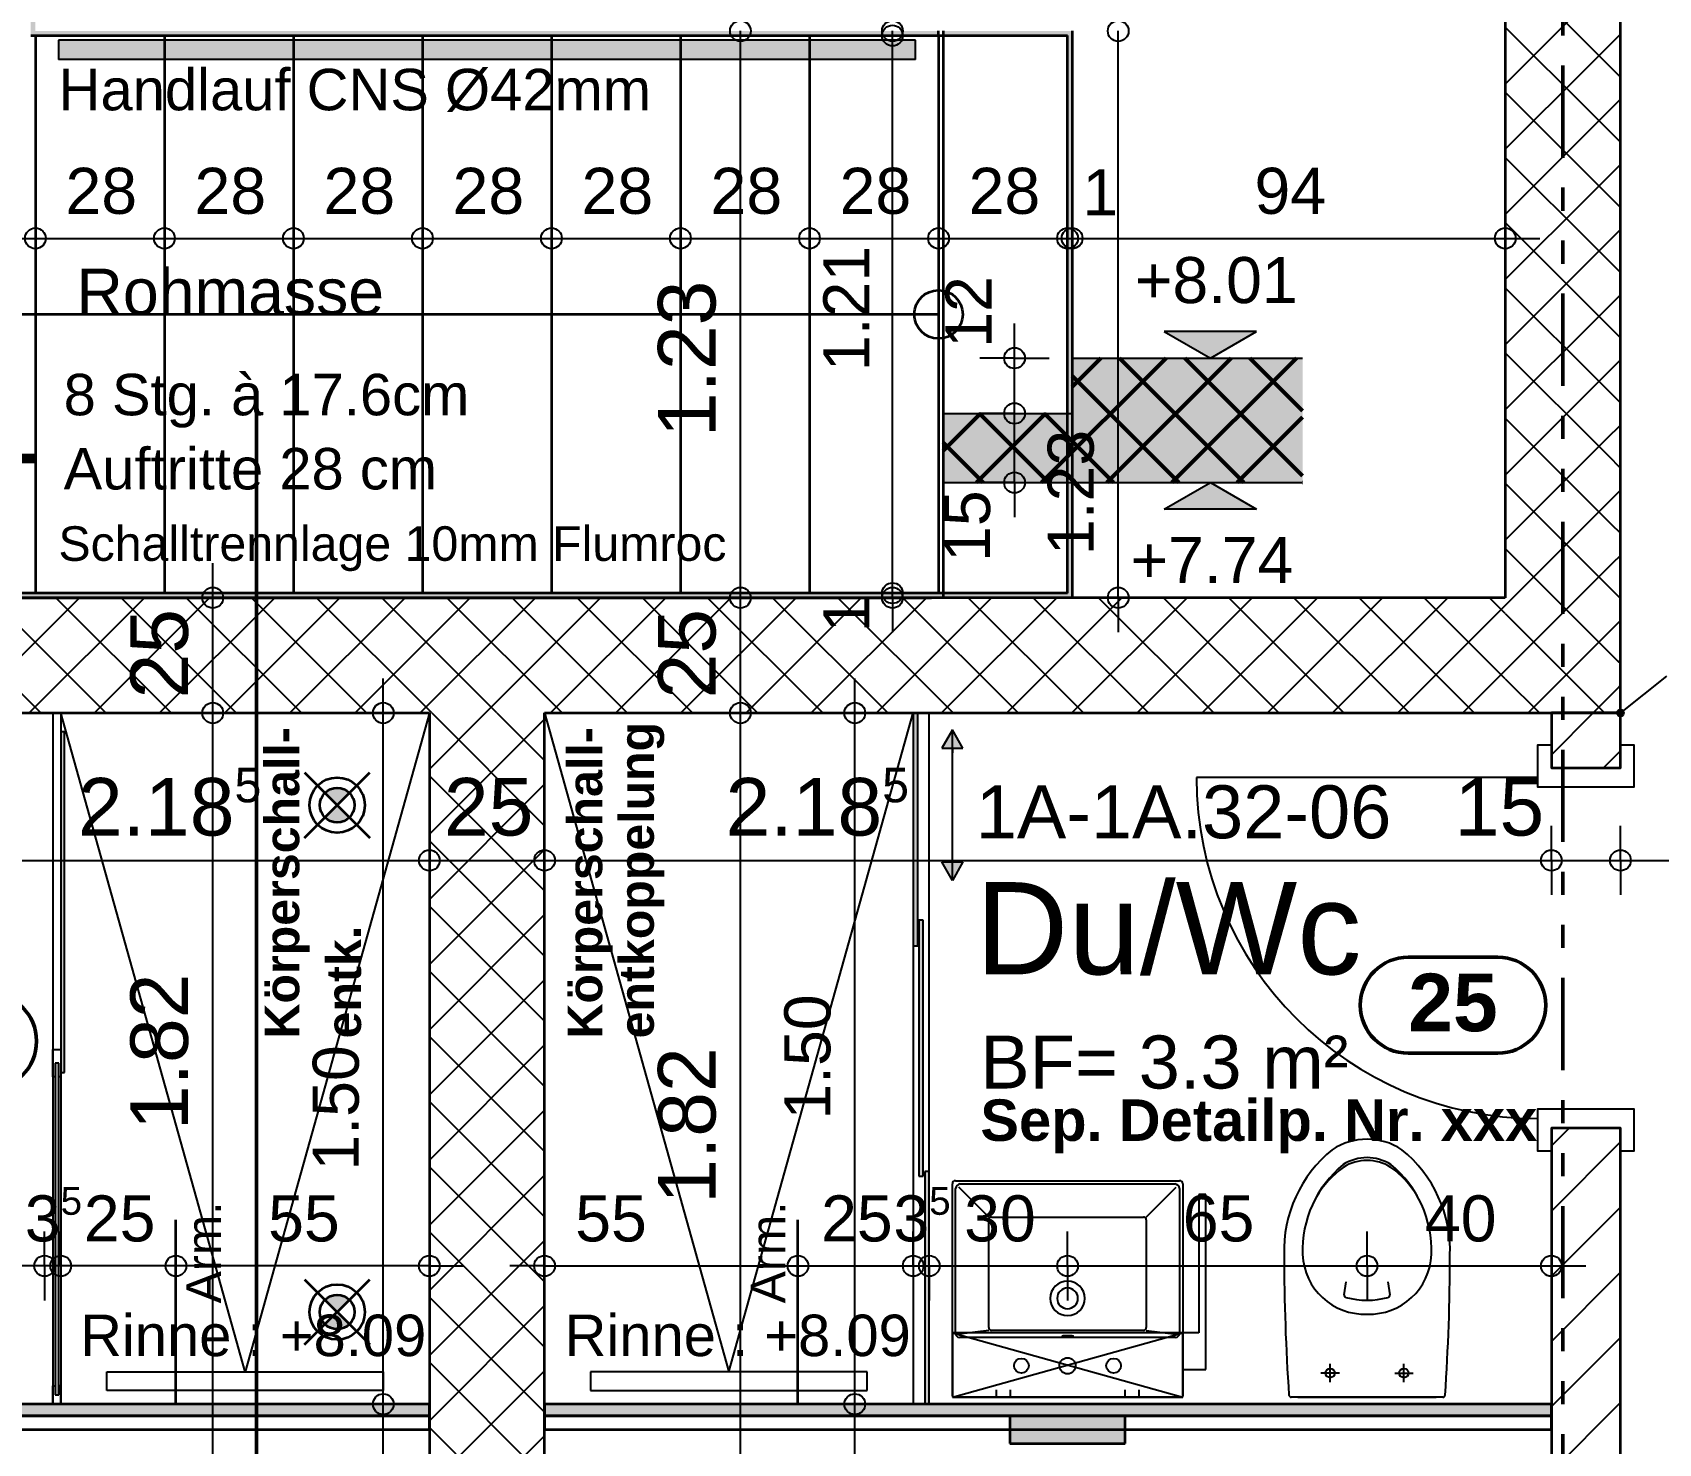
# Model space of a CAD drawing. Header units: centimetres. Extents: x 0.3 to 84.3, y 0.3 to 59.7.
# Drawn here: x 45.86 to 52.92, y 28.48 to 34.6 of the extents above; entities that cross this region are included whole.
import ezdxf

# ---------------------------------------------------------------- set-up
doc = ezdxf.new("R2010")
doc.units = ezdxf.units.CM
for name, pattern in [('AUSGEZOGEN', [0]), ('LINIE_23', [0.79, 0.4, -0.13, 0, -0.13, 0, -0.13]), ('PHANTOM', [63.5, 31.75, -6.35, 6.35, -6.35, 6.35, -6.35]), ('RAND', [44.45, 12.7, -6.35, 12.7, -6.35, 0, -6.35]), ('STRICHPUNKT', [25.4, 12.7, -6.35, 0, -6.35]), ('VERDECKT', [9.525, 6.35, -3.175])]:
    doc.linetypes.add(name, pattern=pattern)
for name, color, linetype, lineweight in [('Bad', 7, 'AUSGEZOGEN', 25), ('Bauachsen grob', 7, 'RAND', 25), ('Bodenplatte', 7, 'AUSGEZOGEN', 35), ('Daemmung', 7, 'AUSGEZOGEN', 35), ('Detailmasse', 7, 'AUSGEZOGEN', 25), ('Entwaesserungsb._ Retentionb', 251, 'AUSGEZOGEN', 50), ('Lauflinie', 7, 'AUSGEZOGEN', 25), ('Leichtbauwaende', 7, 'AUSGEZOGEN', 35), ('Metallbauarbeiten', 7, 'AUSGEZOGEN', 35), ('Raumbezeichnung', 7, 'AUSGEZOGEN', 35), ('Schnittbegrenzung', 7, 'AUSGEZOGEN', 25), ('Stufen', 7, 'AUSGEZOGEN', 50), ('Text Werkplan Ausfuehrung', 7, 'AUSGEZOGEN', 50), ('Tuerzarge', 7, 'AUSGEZOGEN', 25), ('Vermassung Decke', 180, 'VERDECKT', 50), ('Wand Beton bewehrt', 7, 'AUSGEZOGEN', 35), ('Wand Mauerwerk tragend', 7, 'AUSGEZOGEN', 35), ('Werkplan- Ausfuehrungsmasse', 7, 'AUSGEZOGEN', 25)]:
    doc.layers.add(name, color=color, linetype=linetype, lineweight=lineweight)
for name, color, linetype, lineweight, true_color in [('Elektro Apparate', 7, 'AUSGEZOGEN', 35, 0x656565), ('Fachplaner Sanitaer', 7, 'AUSGEZOGEN', 35, 0x656565), ('Sanitaer Apparate', 7, 'AUSGEZOGEN', 35, 0x656565), ('Sanitaer Text', 7, 'AUSGEZOGEN', 35, 0x656565), ('Sanitaer Vermassung', 7, 'AUSGEZOGEN', 35, 0x656565)]:
    doc.layers.add(name, color=color, linetype=linetype, lineweight=lineweight, true_color=true_color)
doc.styles.add('ARIAL', font='ARIAL.TTF')

msp = doc.modelspace()

# ---------------------------------------------------------------- hatches: boundary and pattern name
at = {"layer": 'Bad', "linetype": 'AUSGEZOGEN', "lineweight": 25, "true_color": 0xa8ffff}
for points in [[(49.686, 31.6497), (49.686, 30.6397), (49.706, 30.6397), (49.706, 31.6497)], [(49.71, 30.7497), (49.71, 29.6397), (49.73, 29.6397), (49.73, 30.7497)], [(49.736, 29.6597), (49.736, 28.6497), (49.756, 28.6497), (49.756, 29.6597)]]:
    msp.add_hatch(color=131, dxfattribs=at).paths.add_polyline_path(points)
at = {"layer": 'Bad', "linetype": 'AUSGEZOGEN', "lineweight": 25}
msp.add_hatch(color=7, dxfattribs=at).paths.add_polyline_path([(49.902, 31.4964), (49.856, 31.5764), (49.81, 31.4964)])
msp.add_hatch(color=7, dxfattribs=at).paths.add_polyline_path([(49.902, 31.0031), (49.856, 30.9231), (49.81, 31.0031)], flags=16)
at = {"layer": 'Bodenplatte', "linetype": 'AUSGEZOGEN', "lineweight": 25}
msp.add_hatch(color=7, dxfattribs=at).paths.add_polyline_path([(51.176, 33.3057), (50.776, 33.3057), (50.976, 33.1897)])
at = {"layer": 'Bodenplatte', "linetype": 'AUSGEZOGEN', "lineweight": 50, "true_color": 0xe0ffe0}
msp.add_hatch(color=254, dxfattribs=at).paths.add_polyline_path([(51.376, 33.1897), (50.376, 33.1897), (50.376, 32.9497), (49.816, 32.9497), (49.816, 32.6497), (51.376, 32.6497)])
at = {"layer": 'Bodenplatte', "linetype": 'AUSGEZOGEN', "lineweight": 25}
msp.add_hatch(color=7, dxfattribs=at).paths.add_polyline_path([(51.176, 32.5337), (50.776, 32.5337), (50.976, 32.6497)], flags=16)
at = {"layer": 'Daemmung', "linetype": 'VERDECKT', "lineweight": 35}
h = msp.add_hatch(color=254, dxfattribs=at)
h.paths.add_polyline_path([(45.856, 39.0897), (45.856, 34.5897), (49.796, 34.5897), (49.796, 34.6097), (45.876, 34.6097), (45.876, 39.1097), (43.416, 39.1097), (43.416, 38.5297), (43.436, 38.5297), (43.436, 39.0897)])
h.paths.add_polyline_path([(49.816, 34.5897), (50.356, 34.5897), (50.356, 32.1697), (49.796, 32.1697), (49.796, 32.1497), (50.376, 32.1497), (50.376, 34.6097), (49.816, 34.6097)])
at = {"layer": 'Daemmung', "linetype": 'AUSGEZOGEN', "lineweight": 35}
msp.add_hatch(color=254, dxfattribs=at).paths.add_polyline_path([(43.416, 38.5297), (43.416, 32.1497), (49.796, 32.1497), (49.796, 32.1697), (43.436, 32.1697), (43.436, 38.5297)])
at = {"layer": 'Elektro Apparate', "linetype": 'AUSGEZOGEN', "lineweight": 35}
h = msp.add_hatch(color=40, dxfattribs=at)
h.paths.add_polyline_path([(47.239, 31.1967), (47.186, 31.2497), (47.133, 31.1967), (47.1392, 31.1911), (47.1693, 31.1766), (47.2027, 31.1766), (47.2328, 31.1911)])
h.paths.add_polyline_path([(47.133, 31.3028), (47.186, 31.2497), (47.239, 31.3028), (47.2328, 31.3084), (47.2027, 31.3229), (47.1693, 31.3229), (47.1392, 31.3084)])
h = msp.add_hatch(color=40, dxfattribs=at)
h.paths.add_polyline_path([(47.239, 28.9967), (47.186, 29.0497), (47.133, 28.9967), (47.1392, 28.9911), (47.1693, 28.9766), (47.2027, 28.9766), (47.2328, 28.9911)])
h.paths.add_polyline_path([(47.133, 29.1028), (47.186, 29.0497), (47.239, 29.1028), (47.2328, 29.1084), (47.2027, 29.1229), (47.1693, 29.1229), (47.1392, 29.1084)])
at = {"layer": 'Fachplaner Sanitaer', "linetype": 'AUSGEZOGEN', "lineweight": 35, "true_color": 0xedf5de}
msp.add_hatch(color=7, dxfattribs=at).paths.add_polyline_path([(50.106, 28.5997), (50.106, 28.4797), (50.606, 28.4797), (50.606, 28.5997)])
at = {"layer": 'Leichtbauwaende', "linetype": 'AUSGEZOGEN', "lineweight": 25, "true_color": 0xababab}
for points in [[(43.216, 28.5997), (47.586, 28.5997), (47.586, 28.6497), (43.216, 28.6497)], [(48.086, 28.5997), (52.456, 28.5997), (52.456, 28.6497), (48.086, 28.6497)]]:
    msp.add_hatch(color=253, dxfattribs=at).paths.add_polyline_path(points)
at = {"layer": 'Metallbauarbeiten', "linetype": 'AUSGEZOGEN', "lineweight": 25, "true_color": 0xf1f1f1}
msp.add_hatch(color=7, dxfattribs=at).paths.add_polyline_path([(45.976, 34.5697), (45.976, 34.4857), (49.696, 34.4857), (49.696, 34.5697)])
at = {"layer": 'Sanitaer Apparate', "linetype": 'AUSGEZOGEN', "lineweight": 25, "true_color": 0xa8ffff}
for points in [[(46.002, 30.0897), (46.002, 31.5677), (45.986, 31.5677), (45.986, 30.0897)], [(45.978, 28.6897), (45.978, 30.1297), (45.962, 30.1297), (45.962, 28.6897)]]:
    msp.add_hatch(color=131, dxfattribs=at).paths.add_polyline_path(points)
at = {"layer": 'Text Werkplan Ausfuehrung', "linetype": 'AUSGEZOGEN', "lineweight": 25}
for points in [[(52.7582, 31.635), (52.7421, 31.6551), (52.7412, 31.6475)], [(52.7582, 31.635), (52.7412, 31.6475), (52.7506, 31.6358)], [(52.7506, 31.6358), (52.7412, 31.6475), (52.7443, 31.6404)], [(52.7654, 31.638), (52.7466, 31.6614), (52.7421, 31.6551)], [(52.7654, 31.638), (52.7421, 31.6551), (52.7582, 31.635)], [(52.7699, 31.6443), (52.7538, 31.6645), (52.7466, 31.6614)], [(52.7699, 31.6443), (52.7466, 31.6614), (52.7654, 31.638)], [(52.7708, 31.6519), (52.7614, 31.6637), (52.7538, 31.6645)], [(52.7708, 31.6519), (52.7538, 31.6645), (52.7699, 31.6443)], [(52.7614, 31.6637), (52.7708, 31.6519), (52.7677, 31.6591)]]:
    msp.add_hatch(color=7, dxfattribs=at).paths.add_polyline_path(points)

# ---------------------------------------------------------------- linework, layer by layer
at = {"layer": 'Bad', "color": 7, "linetype": 'AUSGEZOGEN', "lineweight": 25}
for p, q in [((46.786, 28.7897), (45.986, 31.6497)), ((45.986, 31.6497), (45.986, 28.6497)), ((47.586, 31.6497), (46.786, 28.7897)), ((48.086, 31.6497), (48.886, 28.7897)), ((48.886, 28.7897), (49.686, 31.6497)), ((49.686, 31.6497), (49.686, 28.6497)), ((49.686, 31.6497), (49.686, 30.6397)), ((49.706, 31.6497), (49.686, 31.6497)), ((49.706, 30.6397), (49.706, 31.6497)), ((49.756, 28.6497), (49.756, 31.6497)), ((49.856, 31.5764), (49.81, 31.4964)), ((49.856, 30.9231), (49.856, 31.5764)), ((49.856, 31.5764), (49.856, 31.5764)), ((49.856, 31.5764), (49.856, 31.5764)), ((49.856, 31.5764), (49.856, 31.5764)), ((49.902, 31.4964), (49.856, 31.5764)), ((49.81, 31.4964), (49.902, 31.4964)), ((49.856, 31.4964), (49.856, 31.4764)), ((49.856, 30.9231), (49.81, 31.0031)), ((49.81, 31.0031), (49.902, 31.0031)), ((49.856, 31.0031), (49.856, 31.0231)), ((49.902, 31.0031), (49.856, 30.9231)), ((49.856, 30.9231), (49.856, 30.9231)), ((49.856, 30.9231), (49.856, 30.9231)), ((49.856, 30.9231), (49.856, 30.9231)), ((49.71, 30.7497), (49.71, 29.6397)), ((49.73, 30.7497), (49.71, 30.7497)), ((49.73, 29.6397), (49.73, 30.7497)), ((49.686, 30.6397), (49.706, 30.6397)), ((49.736, 29.6597), (49.736, 28.6497)), ((49.756, 29.6597), (49.736, 29.6597)), ((49.756, 28.6497), (49.756, 29.6597)), ((49.71, 29.6397), (49.73, 29.6397)), ((51.5573, 29.1244), (51.566, 29.1803)), ((51.746, 29.1803), (51.7547, 29.1244)), ((51.496, 28.7446), (51.496, 28.8246)), ((51.816, 28.7446), (51.816, 28.8246)), ((46.186, 28.7097), (46.186, 28.7897)), ((46.186, 28.7897), (47.386, 28.7897)), ((47.386, 28.7897), (47.386, 28.7097)), ((48.286, 28.7897), (48.286, 28.7097)), ((49.486, 28.7897), (48.286, 28.7897)), ((49.486, 28.7097), (49.486, 28.7897)), ((51.536, 28.7846), (51.456, 28.7846)), ((51.776, 28.7846), (51.856, 28.7846)), ((47.386, 28.7097), (46.186, 28.7097)), ((48.286, 28.7097), (49.486, 28.7097)), ((51.985, 28.6797), (51.327, 28.6797)), ((51.356, 28.6797), (51.956, 28.6797)), ((49.736, 28.6497), (49.756, 28.6497))]:
    msp.add_line(p, q, dxfattribs=at)
for centre in [(51.496, 28.7846), (51.816, 28.7846)]:
    msp.add_circle(centre, 0.02, dxfattribs=at)
for centre, radius, start, end in [((51.656, 29.5271), 0.2726, 56.40649, 123.59351), ((51.8593, 29.3157), 0.5637, 128.92665, 181.96991), ((51.656, 29.5271), 0.1926, 57.46699, 122.53301), ((51.4527, 29.3157), 0.5637, 358.03009, 51.07335), ((51.8594, 29.3161), 0.4834, 129.42074, 181.98544), ((51.8103, 29.3263), 0.4358, 126.28566, 149.18619), ((51.656, 29.5151), 0.1926, 57.467, 122.533), ((51.4526, 29.3161), 0.4834, 358.01456, 50.57926), ((51.503, 29.3269), 0.4345, 31.5135, 53.80905), ((60.3821, 29.3063), 9.0861, 180.06271, 183.89586), ((51.6464, 29.3106), 0.2703, 182.38242, 272.03839), ((51.6656, 29.3106), 0.2703, 267.96161, 357.61758), ((42.9299, 29.3063), 9.0861, 356.10414, 359.9373), ((51.5672, 29.1229), 0.01, 171.17935, 254.02798), ((51.656, 29.4331), 0.3327, 254.02796, 285.97204), ((51.7448, 29.1229), 0.01, 285.97202, 8.82065), ((51.327, 28.6897), 0.01, 184.60818, 270), ((51.985, 28.6897), 0.01, 270, 355.39182)]:
    msp.add_arc(centre, radius, start, end, dxfattribs=at)
at = {"layer": 'Bauachsen grob', "color": 32, "linetype": 'LINIE_23', "lineweight": 50, "true_color": 0xc36e14}
msp.add_line((52.506, 1.3897), (52.506, 58.1), dxfattribs=at)
at = {"layer": 'Bodenplatte', "color": 92, "linetype": 'VERDECKT', "lineweight": 35, "true_color": 0x00c600}
for p, q in [((49.816, 34.6097), (49.816, 32.1497)), ((50.376, 34.6097), (50.376, 32.1497))]:
    msp.add_line(p, q, dxfattribs=at)
at = {"layer": 'Bodenplatte', "color": 7, "linetype": 'AUSGEZOGEN', "lineweight": 25}
for p, q in [((51.176, 33.3057), (50.776, 33.3057)), ((50.776, 33.3057), (50.976, 33.1897)), ((50.976, 33.1897), (51.176, 33.3057)), ((50.376, 32.9497), (50.376, 33.1897)), ((50.376, 33.1897), (51.376, 33.1897)), ((50.976, 33.1897), (50.976, 33.1897)), ((50.976, 33.1897), (50.976, 33.1897)), ((50.976, 33.1897), (50.976, 33.1897)), ((50.976, 33.1897), (50.976, 33.1897)), ((50.976, 33.1897), (50.976, 33.1897)), ((49.816, 32.9497), (50.376, 32.9497)), ((49.816, 32.6497), (49.816, 32.9497)), ((49.816, 32.6497), (51.376, 32.6497)), ((50.776, 32.5337), (50.976, 32.6497)), ((50.976, 32.6497), (51.176, 32.5337)), ((50.976, 32.6497), (50.976, 32.6497)), ((50.976, 32.6497), (50.976, 32.6497)), ((50.976, 32.6497), (50.976, 32.6497)), ((50.976, 32.6497), (50.976, 32.6497)), ((50.976, 32.6497), (50.976, 32.6497)), ((51.176, 32.5337), (50.776, 32.5337))]:
    msp.add_line(p, q, dxfattribs=at)
at = {"layer": 'Bodenplatte', "color": 7, "linetype": 'AUSGEZOGEN', "lineweight": 50}
for p, q in [((50.2437, 32.6497), (50.7837, 33.1897)), ((50.376, 33.0649), (50.5009, 33.1897)), ((50.5265, 32.6497), (51.0665, 33.1897)), ((51.1217, 32.6497), (50.5817, 33.1897)), ((50.8094, 32.6497), (51.3494, 33.1897)), ((51.376, 32.6783), (50.8646, 33.1897)), ((51.376, 32.9611), (51.1474, 33.1897)), ((50.8389, 32.6497), (50.376, 33.1126)), ((49.816, 32.7877), (49.978, 32.9497)), ((49.9609, 32.6497), (50.2609, 32.9497)), ((50.2732, 32.6497), (49.9732, 32.9497)), ((50.556, 32.6497), (50.256, 32.9497)), ((51.0922, 32.6497), (51.376, 32.9335)), ((49.9904, 32.6497), (49.816, 32.8241)), ((51.3751, 32.6497), (51.376, 32.6507))]:
    msp.add_line(p, q, dxfattribs=at)
at = {"layer": 'Daemmung', "color": 240, "linetype": 'VERDECKT', "lineweight": 35}
for p, q in [((45.856, 34.5897), (50.356, 34.5897)), ((49.796, 34.5897), (49.796, 34.6097)), ((50.356, 32.1697), (50.356, 34.5897)), ((43.416, 32.1497), (49.796, 32.1497)), ((50.356, 32.1697), (43.436, 32.1697))]:
    msp.add_line(p, q, dxfattribs=at)
at = {"layer": 'Detailmasse', "color": 240, "linetype": 'AUSGEZOGEN', "lineweight": 25}
for p, q in [((49.596, 34.5897), (49.446, 34.5897)), ((49.596, 34.5897), (49.596, 34.6097)), ((49.596, 34.5897), (49.746, 34.5897)), ((49.596, 32.1697), (49.596, 34.5897)), ((45.876, 33.7097), (45.876, 33.8597)), ((46.436, 33.7097), (46.436, 33.8597)), ((46.996, 33.7097), (46.996, 33.8597)), ((47.556, 33.7097), (47.556, 33.8597)), ((48.116, 33.7097), (48.116, 33.8597)), ((48.676, 33.7097), (48.676, 33.8597)), ((49.236, 33.7097), (49.236, 33.8597)), ((49.796, 33.7097), (49.796, 33.8597)), ((50.356, 33.7097), (50.356, 33.8597)), ((50.376, 33.7097), (50.376, 33.8597)), ((52.256, 33.7097), (52.256, 33.8597)), ((45.876, 33.7097), (45.876, 33.5597)), ((45.876, 33.7097), (46.436, 33.7097)), ((46.436, 33.7097), (46.436, 33.5597)), ((46.436, 33.7097), (46.996, 33.7097)), ((46.996, 33.7097), (46.996, 33.5597)), ((46.996, 33.7097), (47.556, 33.7097)), ((47.556, 33.7097), (47.556, 33.5597)), ((47.556, 33.7097), (48.116, 33.7097)), ((48.116, 33.7097), (48.116, 33.5597)), ((48.116, 33.7097), (48.676, 33.7097)), ((48.676, 33.7097), (48.676, 33.5597)), ((48.676, 33.7097), (49.236, 33.7097)), ((49.236, 33.7097), (49.236, 33.5597)), ((49.236, 33.7097), (49.796, 33.7097)), ((49.796, 33.7097), (49.796, 33.5597)), ((49.796, 33.7097), (50.356, 33.7097)), ((50.356, 33.7097), (50.356, 33.5597)), ((50.356, 33.7097), (50.376, 33.7097)), ((50.376, 33.7097), (50.376, 33.5597)), ((50.376, 33.7097), (52.256, 33.7097)), ((52.256, 33.7097), (52.256, 33.5597)), ((52.256, 33.7097), (52.406, 33.7097)), ((49.596, 32.1697), (49.446, 32.1697)), ((49.596, 32.1497), (49.446, 32.1497)), ((49.596, 32.1697), (49.746, 32.1697)), ((49.596, 32.1497), (49.596, 32.1697)), ((49.596, 32.1497), (49.746, 32.1497)), ((49.596, 32.1497), (49.596, 31.9997))]:
    msp.add_line(p, q, dxfattribs=at)
msp.add_lwpolyline([(43.436, 33.7097), (43.74, 33.7097), (43.74, 33.7097), (45.876, 33.7097)], dxfattribs=at)
for centre in [(49.596, 34.6097), (49.596, 34.5897), (45.876, 33.7097), (46.436, 33.7097), (46.996, 33.7097), (47.556, 33.7097), (48.116, 33.7097), (48.676, 33.7097), (49.236, 33.7097), (49.796, 33.7097), (50.356, 33.7097), (50.376, 33.7097), (52.256, 33.7097), (49.596, 32.1697), (49.596, 32.1497)]:
    msp.add_circle(centre, 0.045, dxfattribs=at)
at = {"layer": 'Elektro Apparate', "color": 40, "linetype": 'AUSGEZOGEN', "lineweight": 35}
for p, q in [((47.0446, 31.3912), (47.3274, 31.1083)), ((47.0446, 31.1083), (47.3274, 31.3912)), ((47.0446, 29.1912), (47.3274, 28.9083)), ((47.0446, 28.9083), (47.3274, 29.1912))]:
    msp.add_line(p, q, dxfattribs=at)
for centre, radius in [((47.186, 31.2497), 0.12), ((47.186, 31.2497), 0.075), ((47.186, 29.0497), 0.12), ((47.186, 29.0497), 0.075)]:
    msp.add_circle(centre, radius, dxfattribs=at)
at = {"layer": 'Entwaesserungsb._ Retentionb', "color": 7, "linetype": 'AUSGEZOGEN', "lineweight": 25}
msp.add_line((45.986, 30.0497), (45.986, 28.7497), dxfattribs=at)
at = {"layer": 'Fachplaner Sanitaer', "color": 55, "linetype": 'VERDECKT', "lineweight": 35, "true_color": 0x91b44b}
for p, q in [((50.106, 28.5997), (50.106, 28.4797)), ((50.606, 28.5997), (50.106, 28.5997)), ((50.606, 28.4797), (50.606, 28.5997)), ((50.106, 28.4797), (50.606, 28.4797))]:
    msp.add_line(p, q, dxfattribs=at)
at = {"layer": 'Lauflinie', "color": 7, "linetype": 'AUSGEZOGEN', "lineweight": 35}
for p, q in [((49.796, 33.4847), (49.796, 33.4847)), ((49.796, 33.3797), (44.646, 33.3797)), ((49.691, 33.3797), (49.691, 33.3797)), ((49.901, 33.3797), (49.901, 33.3797)), ((49.796, 33.2747), (49.796, 33.2747))]:
    msp.add_line(p, q, dxfattribs=at)
msp.add_circle((49.796, 33.3797), 0.105, dxfattribs=at)
at = {"layer": 'Leichtbauwaende', "color": 7, "linetype": 'AUSGEZOGEN', "lineweight": 35}
for p, q in [((47.586, 28.6497), (43.216, 28.6497)), ((43.216, 28.5997), (47.586, 28.5997)), ((47.586, 28.5997), (43.216, 28.5997)), ((47.586, 28.5997), (47.586, 28.6497)), ((47.586, 28.5397), (47.586, 28.5997)), ((52.456, 28.6497), (48.086, 28.6497)), ((48.086, 28.6497), (48.086, 28.5997)), ((48.086, 28.5997), (52.456, 28.5997)), ((52.456, 28.5997), (48.086, 28.5997)), ((48.086, 28.5997), (48.086, 28.5397)), ((52.456, 28.5997), (52.456, 28.6497)), ((52.456, 28.5397), (52.456, 28.5997)), ((43.216, 28.5397), (47.586, 28.5397)), ((48.086, 28.5397), (52.456, 28.5397))]:
    msp.add_line(p, q, dxfattribs=at)
at = {"layer": 'Metallbauarbeiten', "color": 7, "linetype": 'AUSGEZOGEN', "lineweight": 25}
for p, q in [((49.696, 34.5697), (45.976, 34.5697)), ((45.976, 34.5697), (45.976, 34.4857)), ((49.696, 34.4857), (49.696, 34.5697)), ((49.696, 34.4857), (45.976, 34.4857))]:
    msp.add_line(p, q, dxfattribs=at)
at = {"layer": 'Sanitaer Apparate', "color": 7, "linetype": 'AUSGEZOGEN', "lineweight": 25}
for p, q in [((45.952, 31.6497), (45.952, 28.6497)), ((46.002, 31.5677), (45.986, 31.5677)), ((45.986, 31.5677), (45.986, 30.0897)), ((46.002, 30.0897), (46.002, 31.5677)), ((45.986, 31.481), (45.986, 28.7579)), ((45.952, 30.0697), (45.952, 30.1897)), ((45.952, 30.1897), (45.986, 30.1897)), ((45.986, 30.1897), (45.986, 30.0697)), ((45.962, 30.0697), (45.952, 30.0697)), ((45.978, 30.1297), (45.962, 30.1297)), ((45.962, 30.1297), (45.962, 28.6897)), ((45.978, 28.6897), (45.978, 30.1297)), ((45.986, 30.0697), (45.978, 30.0697)), ((45.986, 30.0897), (46.002, 30.0897)), ((49.856, 28.6857), (49.856, 29.6057)), ((49.87, 29.6197), (50.842, 29.6197)), ((49.8704, 28.9557), (49.8704, 29.5853)), ((50.014, 29.4618), (49.8838, 29.592)), ((49.8904, 29.6053), (50.8216, 29.6053)), ((50.698, 29.4618), (50.8282, 29.592)), ((50.8416, 29.5853), (50.8416, 28.9557)), ((50.856, 29.6057), (50.856, 28.6857)), ((50.956, 29.5597), (50.926, 29.5597)), ((50.926, 29.5597), (50.926, 28.9597)), ((50.956, 28.7997), (50.956, 29.5597)), ((50.014, 28.9819), (50.014, 29.4498)), ((50.026, 29.4618), (50.686, 29.4618)), ((50.698, 29.4498), (50.698, 28.9819)), ((50.014, 28.9699), (49.8838, 28.9531)), ((50.686, 28.9699), (50.026, 28.9699)), ((50.698, 28.9699), (50.8282, 28.9531)), ((50.856, 28.7997), (50.856, 28.9597)), ((50.926, 28.9597), (50.856, 28.9597)), ((50.856, 28.7997), (50.956, 28.7997)), ((45.952, 28.6497), (45.952, 28.7297)), ((45.952, 28.7297), (45.962, 28.7297)), ((45.986, 28.7297), (45.978, 28.7297)), ((45.986, 28.6497), (45.986, 28.7297)), ((45.962, 28.6897), (45.978, 28.6897)), ((50.85, 28.6797), (49.862, 28.6797)), ((50.046, 28.7115), (50.046, 28.6815)), ((50.1072, 28.7115), (50.1072, 28.6815)), ((50.6047, 28.7115), (50.6047, 28.6815)), ((50.666, 28.7115), (50.666, 28.6815)), ((45.952, 28.6497), (45.986, 28.6497))]:
    msp.add_line(p, q, dxfattribs=at)
at = {"layer": 'Sanitaer Apparate', "color": 240, "linetype": 'VERDECKT', "lineweight": 35}
for p, q in [((46.486, 28.6497), (46.486, 29.4497)), ((46.486, 28.6497), (46.486, 29.4497)), ((49.186, 28.6497), (49.186, 29.4497)), ((49.186, 28.6497), (49.186, 29.4497))]:
    msp.add_line(p, q, dxfattribs=at)
at = {"layer": 'Sanitaer Apparate', "color": 7, "linetype": 'PHANTOM', "lineweight": 25}
for p, q in [((50.856, 28.9597), (49.856, 28.9597)), ((49.856, 28.9597), (49.856, 28.6797)), ((49.856, 28.6797), (50.856, 28.9597)), ((49.856, 28.9597), (50.856, 28.6797)), ((50.856, 28.6797), (50.856, 28.9597)), ((49.856, 28.6797), (50.856, 28.6797))]:
    msp.add_line(p, q, dxfattribs=at)
at = {"layer": 'Sanitaer Apparate', "color": 7, "linetype": 'AUSGEZOGEN', "lineweight": 25}
msp.add_lwpolyline([(50.8256, 28.9397), (50.356, 28.9397), (49.8864, 28.9397)], dxfattribs=at)
for centre, radius in [((50.156, 28.8163), 0.032), ((50.356, 28.8163), 0.035), ((50.556, 28.8163), 0.032)]:
    msp.add_circle(centre, radius, dxfattribs=at)
for centre, radius, start, end in [((49.87, 29.6057), 0.014, 90, 180), ((49.8904, 29.5853), 0.02, 90, 180), ((50.8216, 29.5853), 0.02, 0, 90), ((50.842, 29.6057), 0.014, 0, 90), ((50.026, 29.4498), 0.012, 90, 180), ((50.686, 29.4498), 0.012, 0, 90), ((50.356, 29.1089), 0.075, 90, 270), ((50.356, 29.1089), 0.045, 90, 270), ((50.356, 29.1089), 0.075, 270, 90), ((50.356, 29.1089), 0.045, 270, 90), ((49.8864, 28.9557), 0.016, 180, 270), ((50.026, 28.9819), 0.012, 180, 270), ((50.686, 28.9819), 0.012, 270, 0), ((50.8256, 28.9557), 0.016, 270, 0), ((49.862, 28.6857), 0.006, 180, 270), ((50.85, 28.6857), 0.006, 270, 0)]:
    msp.add_arc(centre, radius, start, end, dxfattribs=at)
msp.add_ellipse((50.356, 28.9459), major_axis=(-0.024, 0), ratio=0.087489, dxfattribs=at)
at = {"layer": 'Sanitaer Vermassung', "color": 240, "linetype": 'AUSGEZOGEN', "lineweight": 25}
for p, q in [((47.386, 31.6497), (47.386, 31.7997)), ((49.4327, 31.6497), (49.4327, 31.7997)), ((47.386, 31.6497), (47.236, 31.6497)), ((47.386, 31.6497), (47.536, 31.6497)), ((47.386, 31.6497), (47.386, 31.6497)), ((47.386, 28.6497), (47.386, 31.6497)), ((49.4327, 31.6497), (49.2827, 31.6497)), ((49.4327, 31.6497), (49.5827, 31.6497)), ((49.4327, 31.6497), (49.4327, 31.6497)), ((49.4327, 28.6497), (49.4327, 31.6497)), ((45.916, 29.2497), (45.916, 29.3997)), ((45.986, 29.2497), (45.986, 29.3997)), ((46.486, 29.2497), (46.486, 29.3997)), ((47.586, 29.2497), (47.586, 29.3997)), ((48.086, 29.2497), (48.086, 29.3997)), ((49.186, 29.2497), (49.186, 29.3997)), ((49.686, 29.2497), (49.686, 29.3997)), ((49.756, 29.2497), (49.756, 29.3997)), ((50.356, 29.2497), (50.356, 29.3997)), ((51.656, 29.2497), (51.656, 29.3997)), ((52.456, 29.2497), (52.456, 29.3997)), ((45.916, 29.2497), (45.316, 29.2497)), ((45.916, 29.2497), (45.916, 29.0997)), ((45.916, 29.2497), (45.916, 29.2497)), ((45.986, 29.2497), (45.916, 29.2497)), ((45.986, 29.2497), (45.986, 29.0997)), ((45.986, 29.2497), (45.986, 29.2497)), ((46.486, 29.2497), (45.986, 29.2497)), ((46.486, 29.2497), (46.486, 29.0997)), ((46.486, 29.2497), (46.486, 29.2497)), ((47.586, 29.2497), (47.586, 29.0997)), ((47.586, 29.2497), (47.586, 29.2497)), ((47.586, 29.2497), (47.736, 29.2497)), ((48.086, 29.2497), (47.936, 29.2497)), ((48.086, 29.2497), (48.086, 29.0997)), ((48.086, 29.2497), (48.086, 29.2497)), ((48.086, 29.2497), (49.186, 29.2497)), ((49.186, 29.2497), (49.186, 29.0997)), ((49.186, 29.2497), (49.186, 29.2497)), ((49.186, 29.2497), (49.686, 29.2497)), ((49.686, 29.2497), (49.686, 29.0997)), ((49.686, 29.2497), (49.686, 29.2497)), ((49.686, 29.2497), (49.756, 29.2497)), ((49.756, 29.2497), (49.756, 29.0997)), ((49.756, 29.2497), (49.756, 29.2497)), ((49.756, 29.2497), (50.356, 29.2497)), ((50.356, 29.2497), (50.356, 29.0997)), ((50.356, 29.2497), (50.356, 29.2497)), ((50.356, 29.2497), (51.656, 29.2497)), ((51.656, 29.2497), (51.656, 29.0997)), ((51.656, 29.2497), (51.656, 29.2497)), ((51.656, 29.2497), (52.456, 29.2497)), ((52.456, 29.2497), (52.456, 29.0997)), ((52.456, 29.2497), (52.456, 29.2497)), ((52.456, 29.2497), (52.606, 29.2497)), ((47.386, 28.6497), (47.236, 28.6497)), ((47.386, 28.6497), (47.536, 28.6497)), ((47.386, 28.6497), (47.386, 28.6497)), ((47.386, 28.0097), (47.386, 28.6497)), ((49.4327, 28.6497), (49.2827, 28.6497)), ((49.4327, 28.6497), (49.5827, 28.6497)), ((49.4327, 28.6497), (49.4327, 28.6497)), ((49.4327, 28.0097), (49.4327, 28.6497))]:
    msp.add_line(p, q, dxfattribs=at)
msp.add_lwpolyline([(47.586, 29.2497), (46.6427, 29.2497), (46.6427, 29.2497), (46.486, 29.2497)], dxfattribs=at)
for centre in [(47.386, 31.6497), (49.4327, 31.6497), (45.916, 29.2497), (45.986, 29.2497), (46.486, 29.2497), (47.586, 29.2497), (48.086, 29.2497), (49.186, 29.2497), (49.686, 29.2497), (49.756, 29.2497), (50.356, 29.2497), (51.656, 29.2497), (52.456, 29.2497), (47.386, 28.6497), (49.4327, 28.6497)]:
    msp.add_circle(centre, 0.045, dxfattribs=at)
at = {"layer": 'Schnittbegrenzung', "color": 14, "linetype": 'STRICHPUNKT', "lineweight": 50, "true_color": 0xb20000}
msp.add_line((46.836, 58.46), (46.836, 25.6097), dxfattribs=at)
at = {"layer": 'Stufen', "color": 7, "linetype": 'AUSGEZOGEN', "lineweight": 35}
for p, q in [((45.876, 34.5897), (45.876, 32.1697)), ((46.436, 34.5897), (46.436, 32.1697)), ((46.996, 34.5897), (46.996, 32.1697)), ((47.556, 34.5897), (47.556, 32.1697)), ((48.116, 34.5897), (48.116, 32.1697)), ((48.676, 34.5897), (48.676, 32.1697)), ((49.236, 34.5897), (49.236, 32.1697)), ((49.796, 34.5897), (49.796, 32.1697))]:
    msp.add_line(p, q, dxfattribs=at)
at = {"layer": 'Text Werkplan Ausfuehrung', "color": 7, "linetype": 'AUSGEZOGEN', "lineweight": 25}
for p, q in [((52.956, 31.8097), (52.756, 31.6497)), ((52.7443, 31.6404), (52.7443, 31.6404)), ((52.7466, 31.6614), (52.7466, 31.6614)), ((52.7654, 31.638), (52.7654, 31.638)), ((52.7677, 31.6591), (52.7677, 31.6591))]:
    msp.add_line(p, q, dxfattribs=at)
at = {"layer": 'Text Werkplan Ausfuehrung', "color": 240, "linetype": 'AUSGEZOGEN', "lineweight": 50}
for p, q in [((52.2235, 30.5897), (51.835, 30.5897)), ((52.2235, 30.1731), (51.835, 30.1731))]:
    msp.add_line(p, q, dxfattribs=at)
at = {"layer": 'Text Werkplan Ausfuehrung', "color": 7, "linetype": 'AUSGEZOGEN', "lineweight": 25}
msp.add_circle((52.756, 31.6497), 0.015, dxfattribs=at)
at = {"layer": 'Text Werkplan Ausfuehrung', "color": 240, "linetype": 'AUSGEZOGEN', "lineweight": 50}
for centre, start, end in [((51.835, 30.3814), 90, 270), ((52.2235, 30.3814), 270, 90), ((45.6728, 30.2251), 270, 90)]:
    msp.add_arc(centre, 0.2083, start, end, dxfattribs=at)
at = {"layer": 'Tuerzarge', "color": 7, "linetype": 'AUSGEZOGEN', "lineweight": 25}
msp.add_line((52.396, 31.3697), (50.916, 31.3697), dxfattribs=at)
for points in [[(52.606, 31.4097), (52.456, 31.4097), (52.456, 31.5097), (52.396, 31.5097), (52.396, 31.3297), (52.816, 31.3297), (52.816, 31.5097), (52.756, 31.5097), (52.756, 31.4097), (52.606, 31.4097)], [(52.606, 29.9297), (52.396, 29.9297), (52.396, 29.7497), (52.456, 29.7497), (52.456, 29.8497), (52.756, 29.8497), (52.756, 29.7497), (52.816, 29.7497), (52.816, 29.9297), (52.606, 29.9297)]]:
    msp.add_lwpolyline(points, dxfattribs=at)
msp.add_arc((52.396, 31.3697), 1.48, 180, 270, dxfattribs=at)
at = {"layer": 'Vermassung Decke', "color": 92, "linetype": 'AUSGEZOGEN', "lineweight": 25, "true_color": 0x00c600}
for p, q in [((50.576, 32.1497), (50.576, 34.6097)), ((50.126, 33.1897), (50.126, 33.3397)), ((50.126, 33.1897), (49.976, 33.1897)), ((50.126, 33.1897), (50.276, 33.1897)), ((50.126, 33.1897), (50.126, 33.1897)), ((50.126, 32.9497), (50.126, 33.1897)), ((50.126, 32.9497), (49.976, 32.9497)), ((50.126, 32.9497), (50.276, 32.9497)), ((50.126, 32.9497), (50.126, 32.9497)), ((50.126, 32.6497), (50.126, 32.9497)), ((50.126, 32.6497), (49.976, 32.6497)), ((50.126, 32.6497), (50.276, 32.6497)), ((50.126, 32.6497), (50.126, 32.6497)), ((50.126, 32.6497), (50.126, 32.4997)), ((50.576, 32.1497), (50.426, 32.1497)), ((50.576, 32.1497), (50.726, 32.1497)), ((50.576, 32.1497), (50.576, 32.1497)), ((50.576, 32.1497), (50.576, 31.9997))]:
    msp.add_line(p, q, dxfattribs=at)
for centre in [(50.576, 34.6097), (50.126, 33.1897), (50.126, 32.9497), (50.126, 32.6497), (50.576, 32.1497)]:
    msp.add_circle(centre, 0.045, dxfattribs=at)
at = {"layer": 'Wand Beton bewehrt', "color": 7, "linetype": 'AUSGEZOGEN', "lineweight": 35}
for p, q in [((52.256, 36.9297), (52.256, 32.1497)), ((52.756, 31.6497), (52.756, 36.9297)), ((52.256, 32.1497), (43.416, 32.1497)), ((43.216, 31.6497), (47.586, 31.6497)), ((47.586, 31.6497), (47.586, 28.6497)), ((48.086, 31.6497), (52.256, 31.6497)), ((48.086, 28.6497), (48.086, 31.6497)), ((52.256, 31.6497), (52.456, 31.6497)), ((52.456, 31.6497), (52.756, 31.6497)), ((47.586, 28.6497), (47.586, 28.5997)), ((47.586, 28.5997), (47.586, 28.5397)), ((48.086, 28.5997), (48.086, 28.6497)), ((48.086, 28.5397), (48.086, 28.5997)), ((47.586, 28.5397), (47.586, 28.0097)), ((48.086, 28.0097), (48.086, 28.5397))]:
    msp.add_line(p, q, dxfattribs=at)
at = {"layer": 'Wand Beton bewehrt', "color": 7, "linetype": 'AUSGEZOGEN', "lineweight": 25}
for p, q in [((45.8992, 31.6497), (45.3992, 32.1497)), ((45.5667, 31.6497), (46.0667, 32.1497)), ((46.182, 31.6497), (45.682, 32.1497)), ((45.8496, 31.6497), (46.3496, 32.1497)), ((46.4649, 31.6497), (45.9649, 32.1497)), ((46.1324, 31.6497), (46.6324, 32.1497)), ((46.7477, 31.6497), (46.2477, 32.1497)), ((46.4153, 31.6497), (46.9153, 32.1497)), ((47.0306, 31.6497), (46.5306, 32.1497)), ((46.6981, 31.6497), (47.1981, 32.1497)), ((47.3134, 31.6497), (46.8134, 32.1497)), ((46.981, 31.6497), (47.481, 32.1497)), ((47.5962, 31.6497), (47.0962, 32.1497)), ((47.2638, 31.6497), (47.7638, 32.1497)), ((47.8791, 31.6497), (47.3791, 32.1497)), ((47.5466, 31.6497), (48.0466, 32.1497)), ((48.1619, 31.6497), (47.6619, 32.1497)), ((47.8295, 31.6497), (48.3295, 32.1497)), ((48.4448, 31.6497), (47.9448, 32.1497)), ((48.1123, 31.6497), (48.6123, 32.1497)), ((48.7276, 31.6497), (48.2276, 32.1497)), ((48.3952, 31.6497), (48.8952, 32.1497)), ((49.0105, 31.6497), (48.5105, 32.1497)), ((48.678, 31.6497), (49.178, 32.1497)), ((49.2933, 31.6497), (48.7933, 32.1497)), ((48.9609, 31.6497), (49.4609, 32.1497)), ((49.5761, 31.6497), (49.0761, 32.1497)), ((49.2437, 31.6497), (49.7437, 32.1497)), ((49.859, 31.6497), (49.359, 32.1497)), ((49.5265, 31.6497), (50.0265, 32.1497)), ((50.1418, 31.6497), (49.6418, 32.1497)), ((49.8094, 31.6497), (50.3094, 32.1497)), ((50.4247, 31.6497), (49.9247, 32.1497)), ((50.0922, 31.6497), (50.5922, 32.1497)), ((50.7075, 31.6497), (50.2075, 32.1497)), ((50.3751, 31.6497), (50.8751, 32.1497)), ((50.9904, 31.6497), (50.4904, 32.1497)), ((50.6579, 31.6497), (51.1579, 32.1497)), ((51.2732, 31.6497), (50.7732, 32.1497)), ((50.9408, 31.6497), (51.4408, 32.1497)), ((51.556, 31.6497), (51.056, 32.1497)), ((51.2236, 31.6497), (51.7236, 32.1497)), ((51.8389, 31.6497), (51.3389, 32.1497)), ((51.5064, 31.6497), (52.0064, 32.1497)), ((52.1217, 31.6497), (51.6217, 32.1497)), ((51.7893, 31.6497), (52.256, 32.1165)), ((52.256, 31.7983), (51.9046, 32.1497)), ((52.256, 32.0811), (52.1874, 32.1497)), ((52.256, 32.0811), (52.6874, 31.6497)), ((52.0721, 31.6497), (52.256, 31.8336)), ((52.256, 31.7983), (52.4046, 31.6497)), ((47.586, 31.4063), (47.8295, 31.6497)), ((47.586, 31.1234), (48.086, 31.6234)), ((47.5962, 31.6497), (48.086, 31.16)), ((47.8791, 31.6497), (48.086, 31.4428)), ((47.586, 31.3771), (48.086, 30.8771)), ((47.586, 30.8406), (48.086, 31.3406)), ((47.586, 31.0943), (48.086, 30.5943)), ((47.586, 30.5577), (48.086, 31.0577)), ((47.586, 30.8115), (48.086, 30.3115)), ((47.586, 30.2749), (48.086, 30.7749)), ((47.586, 30.5286), (48.086, 30.0286)), ((47.586, 29.992), (48.086, 30.492)), ((47.586, 30.2458), (48.086, 29.7458)), ((47.586, 29.7092), (48.086, 30.2092)), ((47.586, 29.9629), (48.086, 29.4629)), ((47.586, 29.4264), (48.086, 29.9264)), ((47.586, 29.6801), (48.086, 29.1801)), ((47.586, 29.1435), (48.086, 29.6435)), ((47.586, 29.3972), (48.086, 28.8972)), ((47.586, 28.8607), (48.086, 29.3607)), ((47.586, 29.1144), (48.086, 28.6144)), ((47.586, 28.5778), (48.086, 29.0778)), ((47.586, 28.8316), (48.086, 28.3316)), ((47.586, 28.295), (48.086, 28.795)), ((47.586, 28.5487), (48.086, 28.0487)), ((47.586, 28.0121), (48.086, 28.5121))]:
    msp.add_line(p, q, dxfattribs=at)
for points in [[(52.256, 34.9096), (52.6158, 34.5498), (52.6158, 34.5498), (52.756, 34.4096)], [(52.256, 34.3792), (52.607, 34.7302), (52.607, 34.7302), (52.756, 34.8792)], [(52.256, 34.6267), (52.6301, 34.2526), (52.6301, 34.2526), (52.756, 34.1267)], [(52.256, 34.0964), (52.6201, 34.4604), (52.6201, 34.4604), (52.756, 34.5964)], [(52.256, 34.3439), (52.6445, 33.9554), (52.6445, 33.9554), (52.756, 33.8439)], [(52.256, 33.8135), (52.6331, 34.1906), (52.6331, 34.1906), (52.756, 34.3135)], [(52.256, 34.061), (52.6589, 33.6582), (52.6589, 33.6582), (52.756, 33.561)], [(52.256, 33.5307), (52.6462, 33.9208), (52.6462, 33.9208), (52.756, 34.0307)], [(52.256, 33.7782), (52.6733, 33.361), (52.6733, 33.361), (52.756, 33.2782)], [(52.256, 33.2478), (52.6592, 33.651), (52.6592, 33.651), (52.756, 33.7478)], [(52.256, 33.4954), (52.6876, 33.0637), (52.6876, 33.0637), (52.756, 32.9954)], [(52.256, 32.965), (52.6723, 33.3813), (52.6723, 33.3813), (52.756, 33.465)], [(52.256, 33.2125), (52.702, 32.7665), (52.702, 32.7665), (52.756, 32.7125)], [(52.256, 32.6821), (52.6853, 33.1115), (52.6853, 33.1115), (52.756, 33.1821)], [(52.256, 32.9297), (52.7164, 32.4693), (52.7164, 32.4693), (52.756, 32.4297)], [(52.256, 32.3993), (52.6984, 32.8417), (52.6984, 32.8417), (52.756, 32.8993)], [(52.256, 32.6468), (52.7307, 32.1721), (52.7307, 32.1721), (52.756, 32.1468)], [(52.256, 32.1165), (52.7114, 32.5719), (52.7114, 32.5719), (52.756, 32.6165)], [(52.256, 32.364), (52.7451, 31.8749), (52.7451, 31.8749), (52.756, 31.864)], [(52.256, 31.8336), (52.7245, 32.3021), (52.7245, 32.3021), (52.756, 32.3336)], [(52.355, 31.6497), (52.7375, 32.0323), (52.7375, 32.0323), (52.756, 32.0508)], [(52.6378, 31.6497), (52.7505, 31.7625), (52.7505, 31.7625), (52.756, 31.7679)]]:
    msp.add_lwpolyline(points, dxfattribs=at)
at = {"layer": 'Wand Mauerwerk tragend', "color": 7, "linetype": 'AUSGEZOGEN', "lineweight": 35}
for p, q in [((52.756, 31.6497), (52.456, 31.6497)), ((52.456, 31.6497), (52.456, 31.4097)), ((52.756, 31.4097), (52.756, 31.6497)), ((52.756, 31.4097), (52.456, 31.4097)), ((52.456, 29.8497), (52.756, 29.8497)), ((52.456, 29.8497), (52.456, 28.6497)), ((52.756, 28.0097), (52.756, 29.8497)), ((52.456, 28.6497), (52.456, 28.5997)), ((52.456, 28.5997), (52.456, 28.5397)), ((52.456, 28.5397), (52.456, 28.0097))]:
    msp.add_line(p, q, dxfattribs=at)
at = {"layer": 'Wand Mauerwerk tragend', "color": 7, "linetype": 'AUSGEZOGEN', "lineweight": 25}
for p, q in [((52.456, 31.4679), (52.6378, 31.6497)), ((52.456, 29.7709), (52.5349, 29.8497))]:
    msp.add_line(p, q, dxfattribs=at)
for points in [[(52.6807, 31.4097), (52.756, 31.4851), (52.756, 31.4851)], [(52.456, 29.488), (52.756, 29.788), (52.756, 29.788)], [(52.456, 29.2052), (52.756, 29.5052), (52.756, 29.5052)], [(52.456, 28.9223), (52.756, 29.2223), (52.756, 29.2223)], [(52.456, 28.6395), (52.756, 28.9395), (52.756, 28.9395)], [(52.456, 28.3567), (52.756, 28.6567), (52.756, 28.6567)]]:
    msp.add_lwpolyline(points, dxfattribs=at)
at = {"layer": 'Werkplan- Ausfuehrungsmasse', "color": 7, "linetype": 'AUSGEZOGEN', "lineweight": 25}
for p, q in [((48.936, 32.1497), (48.936, 34.6097)), ((46.646, 32.1497), (46.646, 32.2997)), ((46.646, 32.1497), (46.496, 32.1497)), ((46.646, 32.1497), (46.796, 32.1497)), ((46.646, 31.6497), (46.646, 32.1497)), ((48.936, 32.1497), (48.786, 32.1497)), ((48.936, 32.1497), (49.086, 32.1497)), ((48.936, 32.1497), (48.936, 32.1497)), ((48.936, 31.6497), (48.936, 32.1497)), ((46.646, 31.6497), (46.496, 31.6497)), ((46.646, 31.6497), (46.796, 31.6497)), ((46.646, 28.0097), (46.646, 31.6497)), ((48.936, 31.6497), (48.786, 31.6497)), ((48.936, 31.6497), (49.086, 31.6497)), ((48.936, 31.6497), (48.936, 31.6497)), ((48.936, 28.0097), (48.936, 31.6497)), ((47.586, 31.0097), (47.586, 31.1597)), ((48.086, 31.0097), (48.086, 31.1597)), ((52.456, 31.0097), (52.456, 31.1597)), ((52.756, 31.0097), (52.756, 31.1597)), ((43.216, 31.0097), (47.586, 31.0097)), ((47.586, 31.0097), (47.586, 30.8597)), ((47.586, 31.0097), (47.586, 31.0097)), ((47.586, 31.0097), (48.086, 31.0097)), ((48.086, 31.0097), (48.086, 30.8597)), ((48.086, 31.0097), (48.086, 31.0097)), ((48.086, 31.0097), (52.456, 31.0097)), ((52.456, 31.0097), (52.456, 30.8597)), ((52.456, 31.0097), (52.456, 31.0097)), ((52.456, 31.0097), (52.756, 31.0097)), ((52.756, 31.0097), (52.756, 30.8597)), ((52.756, 31.0097), (52.756, 31.0097)), ((52.756, 31.0097), (55.436, 31.0097))]:
    msp.add_line(p, q, dxfattribs=at)
for centre in [(48.936, 34.6097), (46.646, 32.1497), (48.936, 32.1497), (46.646, 31.6497), (48.936, 31.6497), (47.586, 31.0097), (48.086, 31.0097), (52.456, 31.0097), (52.756, 31.0097)]:
    msp.add_circle(centre, 0.045, dxfattribs=at)

# ---------------------------------------------------------------- texts
at = {"layer": 'Bodenplatte', "color": 7, "linetype": 'AUSGEZOGEN', "lineweight": 35, "char_height": 0.2, "width": 0.1, "attachment_point": 7, "style": 'ARIAL'}
for s, insert in [('+8.01', (50.6482, 33.4257)), ('+7.74', (50.6293, 32.2137))]:
    msp.add_mtext(s, dxfattribs=dict(at, insert=insert))
at = {"layer": 'Daemmung', "color": 240, "linetype": 'AUSGEZOGEN', "lineweight": 25, "insert": (45.976, 32.2647), "char_height": 0.15, "width": 0.075, "attachment_point": 7, "style": 'ARIAL'}
msp.add_mtext('Schalltrennlage\\~10mm\\~Flumroc', dxfattribs=at)
at = {"layer": 'Detailmasse', "color": 240, "linetype": 'AUSGEZOGEN', "lineweight": 35, "char_height": 0.2, "width": 0.1, "attachment_point": 7, "style": 'ARIAL'}
for s, insert in [('28', (46.0067, 33.8131)), ('28', (46.5667, 33.8131)), ('28', (47.1267, 33.8131)), ('28', (47.6867, 33.8131)), ('28', (48.2467, 33.8131)), ('28', (48.8067, 33.8131)), ('28', (49.3667, 33.8131)), ('28', (49.9267, 33.8131)), ('94', (51.1674, 33.8131)), ('1', (50.421, 33.8097)), ('Rohmasse', (46.0541, 33.3753))]:
    msp.add_mtext(s, dxfattribs=dict(at, insert=insert))
at = {"layer": 'Detailmasse', "color": 240, "linetype": 'AUSGEZOGEN', "lineweight": 35, "char_height": 0.2, "width": 0.1, "attachment_point": 7, "rotation": 90, "style": 'ARIAL'}
for s, insert in [('1.21', (49.496, 33.1335)), ('1', (49.496, 32.0006))]:
    msp.add_mtext(s, dxfattribs=dict(at, insert=insert))
at = {"layer": 'Raumbezeichnung', "color": 7, "linetype": 'AUSGEZOGEN', "lineweight": 50, "char_height": 0.23, "width": 0.115, "attachment_point": 7, "style": 'ARIAL'}
for s, insert in [('1A-1A.32-06', (49.9575, 31.1024)), ('BF=\\~3.3\\~m²', (49.9775, 30.0165))]:
    msp.add_mtext(s, dxfattribs=dict(at, insert=insert))
at = {"layer": 'Raumbezeichnung', "color": 7, "linetype": 'AUSGEZOGEN', "lineweight": 35, "insert": (49.956, 30.5097), "char_height": 0.4, "width": 0.2, "attachment_point": 7, "style": 'ARIAL'}
msp.add_mtext('Du/Wc', dxfattribs=at)
at = {"layer": 'Sanitaer Text', "color": 240, "linetype": 'AUSGEZOGEN', "lineweight": 35, "char_height": 0.18, "width": 0.09, "attachment_point": 7, "style": 'ARIAL'}
for insert in [(46.07, 28.8557), (48.173, 28.8557)]:
    msp.add_mtext('Rinne\\~:\\~+8.09', dxfattribs=dict(at, insert=insert))
at = {"layer": 'Sanitaer Vermassung', "color": 240, "linetype": 'AUSGEZOGEN', "lineweight": 35, "char_height": 0.2, "width": 0.1, "attachment_point": 7, "rotation": 90, "style": 'ARIAL'}
for insert in [(49.3293, 29.8845), (47.2826, 29.6638)]:
    msp.add_mtext('1.50', dxfattribs=dict(at, insert=insert))
at = {"layer": 'Sanitaer Vermassung', "color": 240, "linetype": 'AUSGEZOGEN', "lineweight": 35, "attachment_point": 7, "style": 'ARIAL'}
for s, insert, char_height, width in [('5', (45.9854, 29.4699), 0.12, 0.06), ('5', (49.7554, 29.4699), 0.12, 0.06), ('3', (45.83, 29.3533), 0.2, 0.1), ('25', (46.0862, 29.3531), 0.2, 0.1), ('55', (46.8862, 29.3531), 0.2, 0.1), ('55', (48.2191, 29.3531), 0.2, 0.1), ('25', (49.2862, 29.3531), 0.2, 0.1), ('3', (49.6, 29.3533), 0.2, 0.1), ('30', (49.9073, 29.3533), 0.2, 0.1), ('65', (50.8562, 29.3531), 0.2, 0.1), ('40', (51.9073, 29.3531), 0.2, 0.1)]:
    msp.add_mtext(s, dxfattribs=dict(at, insert=insert, char_height=char_height, width=width))
at = {"layer": 'Text Werkplan Ausfuehrung', "color": 7, "linetype": 'AUSGEZOGEN', "lineweight": 35, "char_height": 0.18, "width": 0.09, "attachment_point": 7, "style": 'ARIAL'}
for s, insert in [('Handlauf\\~CNS\\~Ø42mm', (45.977, 34.2587)), ('8\\~Stg.\\~à\\~17.6cm', (45.9985, 32.8874)), ('Auftritte\\~28\\~cm', (45.9985, 32.6174)), ('\\fArial|i0|b1|c0|p0;Sep.\\~Detailp.\\~Nr.\\~xxx', (49.9775, 29.7381))]:
    msp.add_mtext(s, dxfattribs=dict(at, insert=insert))
at = {"layer": 'Text Werkplan Ausfuehrung', "color": 7, "linetype": 'AUSGEZOGEN', "lineweight": 50, "insert": (43.536, 32.6564), "char_height": 0.25, "width": 0.125, "attachment_point": 7, "style": 'ARIAL'}
msp.add_mtext('\\fArial|i0|b1|c0|p0;>\\~siehe\\~Detail-', dxfattribs=at)
at = {"layer": 'Text Werkplan Ausfuehrung', "color": 240, "linetype": 'AUSGEZOGEN', "lineweight": 25, "char_height": 0.15, "width": 0.075, "attachment_point": 7, "rotation": 90, "style": 'ARIAL'}
for s, insert in [('\\fArial|i0|b1|c0|p0;Körperschall-', (47.0666, 30.2372)), ('\\fArial|i0|b1|c0|p0;Körperschall-', (48.3816, 30.2372)), ('\\fArial|i0|b1|c0|p0;entkoppelung', (48.6066, 30.2372)), ('\\fArial|i0|b1|c0|p0;entk.', (47.2916, 30.2372)), ('Arm.', (46.681, 29.0872)), ('Arm.', (49.131, 29.0872))]:
    msp.add_mtext(s, dxfattribs=dict(at, insert=insert))
at = {"layer": 'Text Werkplan Ausfuehrung', "color": 240, "linetype": 'AUSGEZOGEN', "lineweight": 50, "insert": (51.835, 30.2647), "char_height": 0.25, "width": 0.125, "attachment_point": 7, "style": 'ARIAL'}
msp.add_mtext('\\fArial|i0|b1|c0|p0;25', dxfattribs=at)
at = {"layer": 'Vermassung Decke', "color": 92, "linetype": 'AUSGEZOGEN', "lineweight": 35, "true_color": 0x00c600, "char_height": 0.2, "width": 0.1, "attachment_point": 7, "rotation": 90, "style": 'ARIAL'}
for s, insert in [('12', (50.026, 33.2347)), ('1.23', (50.4725, 32.3349)), ('15', (50.0226, 32.3051))]:
    msp.add_mtext(s, dxfattribs=dict(at, insert=insert))
at = {"layer": 'Werkplan- Ausfuehrungsmasse', "color": 7, "linetype": 'AUSGEZOGEN', "lineweight": 50, "char_height": 0.25, "width": 0.125, "attachment_point": 7, "rotation": 90, "style": 'ARIAL'}
for s, insert in [('1.23', (48.8316, 32.8466)), ('25', (46.5417, 31.7125)), ('25', (48.8317, 31.7125)), ('1.82', (46.5417, 29.8391)), ('1.82', (48.8317, 29.5191))]:
    msp.add_mtext(s, dxfattribs=dict(at, insert=insert))
at = {"layer": 'Werkplan- Ausfuehrungsmasse', "color": 7, "linetype": 'AUSGEZOGEN', "lineweight": 50, "attachment_point": 7, "style": 'ARIAL'}
for s, insert, char_height, width in [('5', (46.7402, 31.2598), 0.15, 0.075), ('5', (49.5515, 31.2598), 0.15, 0.075), ('2.18', (46.0605, 31.114), 0.25, 0.125), ('25', (47.6488, 31.114), 0.25, 0.125), ('2.18', (48.8718, 31.114), 0.25, 0.125), ('15', (52.0365, 31.114), 0.25, 0.125)]:
    msp.add_mtext(s, dxfattribs=dict(at, insert=insert, char_height=char_height, width=width))

doc.saveas('drawing.dxf')
